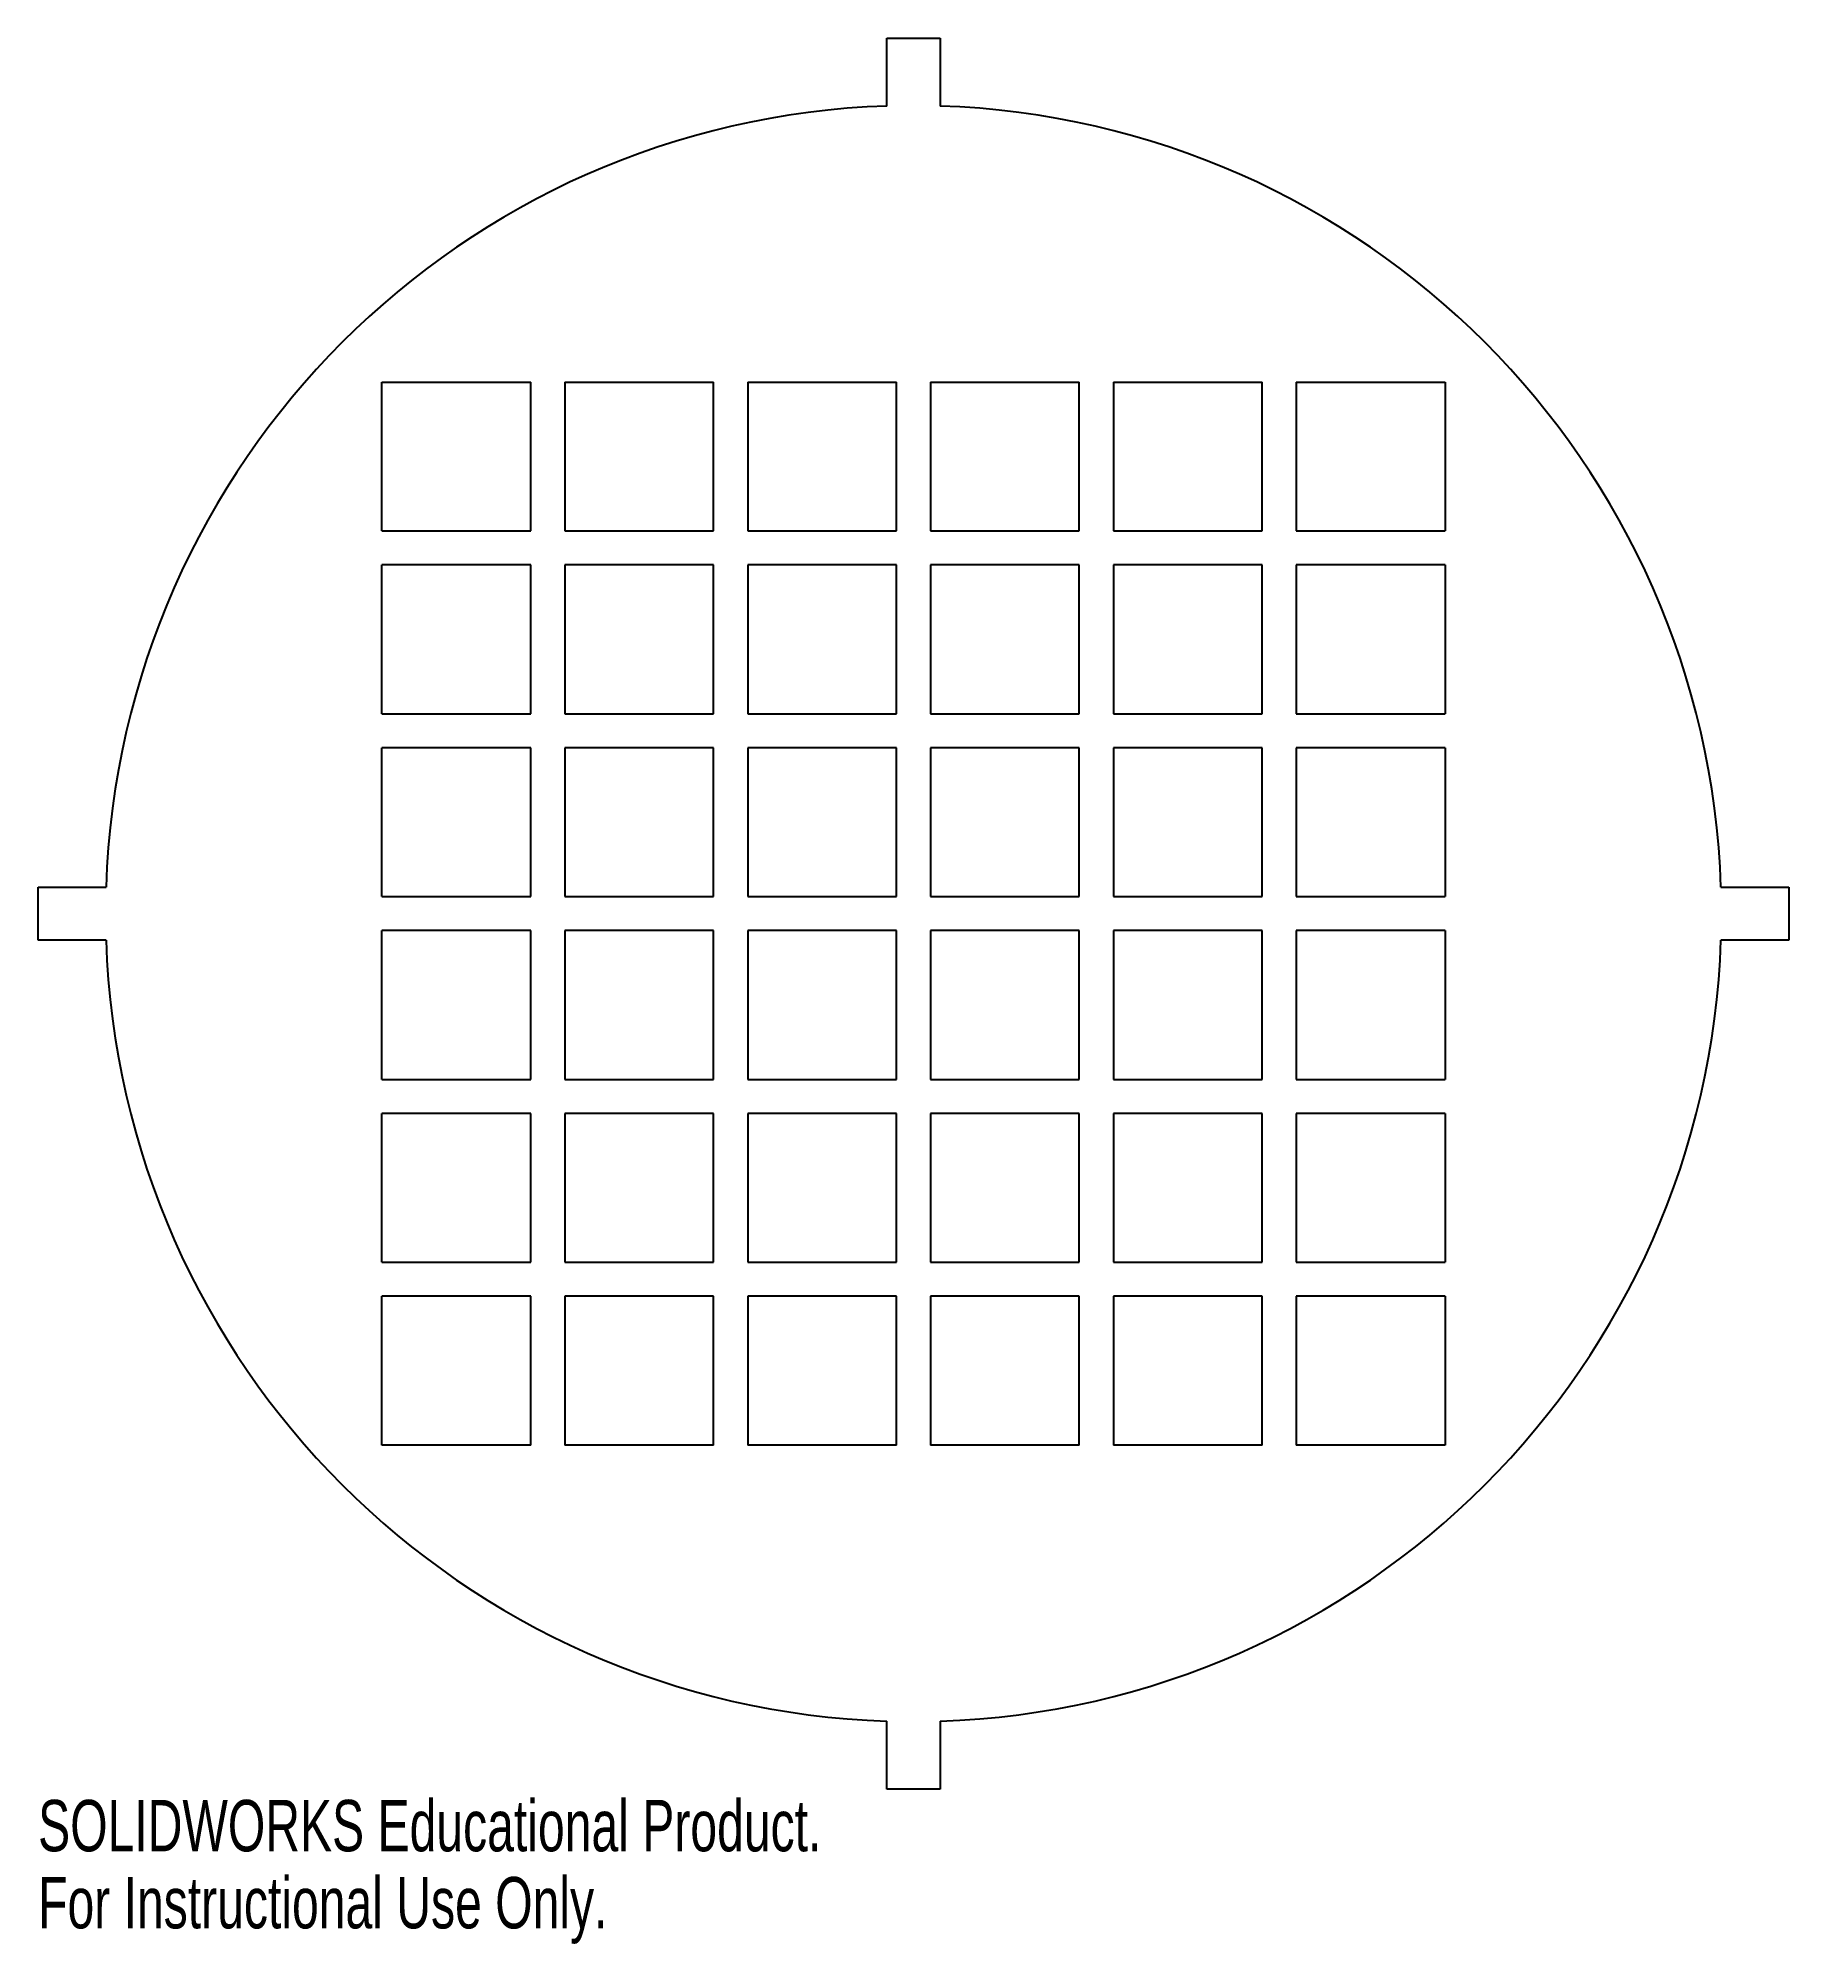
# Model space of a CAD drawing. Header units: millimetres. Extents: x -0.082 to 0.082, y -0.097 to 0.082.
import ezdxf

# ---------------------------------------------------------------- set-up
doc = ezdxf.new("R2010")
doc.units = ezdxf.units.MM
doc.styles.add('SLDTEXTSTYLE0', font='TXT', dxfattribs={"width": 0.7})

msp = doc.modelspace()

# ---------------------------------------------------------------- linework, layer by layer
at = {"color": 7, "linetype": 'Continuous', "lineweight": 25}
for p, q in [((-0.0025, 0.0759588704), (-0.0025, 0.08235)), ((-0.0025, 0.08235), (0.0025, 0.08235)), ((0.0025, 0.08235), (0.0025, 0.0759588704)), ((-0.05, 0.05), (-0.036, 0.05)), ((-0.05, 0.036), (-0.05, 0.05)), ((-0.036, 0.036), (-0.036, 0.05)), ((-0.0328, 0.05), (-0.0188, 0.05)), ((-0.0328, 0.05), (-0.0328, 0.036)), ((-0.0188, 0.036), (-0.0188, 0.05)), ((-0.0156, 0.05), (-0.0016, 0.05)), ((-0.0156, 0.05), (-0.0156, 0.036)), ((-0.0016, 0.036), (-0.0016, 0.05)), ((0.0016, 0.05), (0.0156, 0.05)), ((0.0016, 0.05), (0.0016, 0.036)), ((0.0156, 0.036), (0.0156, 0.05)), ((0.0188, 0.05), (0.0328, 0.05)), ((0.0188, 0.05), (0.0188, 0.036)), ((0.0328, 0.036), (0.0328, 0.05)), ((0.036, 0.05), (0.036, 0.036)), ((0.036, 0.05), (0.05, 0.05)), ((0.05, 0.05), (0.05, 0.036)), ((-0.05, 0.036), (-0.036, 0.036)), ((-0.0328, 0.036), (-0.0188, 0.036)), ((-0.0156, 0.036), (-0.0016, 0.036)), ((0.0016, 0.036), (0.0156, 0.036)), ((0.0188, 0.036), (0.0328, 0.036)), ((0.036, 0.036), (0.05, 0.036)), ((-0.036, 0.0328), (-0.05, 0.0328)), ((-0.05, 0.0188), (-0.05, 0.0328)), ((-0.036, 0.0188), (-0.036, 0.0328)), ((-0.0188, 0.0328), (-0.0328, 0.0328)), ((-0.0328, 0.0328), (-0.0328, 0.0188)), ((-0.0188, 0.0188), (-0.0188, 0.0328)), ((-0.0016, 0.0328), (-0.0156, 0.0328)), ((-0.0156, 0.0328), (-0.0156, 0.0188)), ((-0.0016, 0.0188), (-0.0016, 0.0328)), ((0.0156, 0.0328), (0.0016, 0.0328)), ((0.0016, 0.0328), (0.0016, 0.0188)), ((0.0156, 0.0188), (0.0156, 0.0328)), ((0.0328, 0.0328), (0.0188, 0.0328)), ((0.0188, 0.0328), (0.0188, 0.0188)), ((0.0328, 0.0188), (0.0328, 0.0328)), ((0.05, 0.0328), (0.036, 0.0328)), ((0.036, 0.0328), (0.036, 0.0188)), ((0.05, 0.0328), (0.05, 0.0188)), ((-0.05, 0.0188), (-0.036, 0.0188)), ((-0.0328, 0.0188), (-0.0188, 0.0188)), ((-0.0156, 0.0188), (-0.0016, 0.0188)), ((0.0016, 0.0188), (0.0156, 0.0188)), ((0.0188, 0.0188), (0.0328, 0.0188)), ((0.036, 0.0188), (0.05, 0.0188)), ((-0.036, 0.0156), (-0.05, 0.0156)), ((-0.05, 0.0016), (-0.05, 0.0156)), ((-0.036, 0.0016), (-0.036, 0.0156)), ((-0.0188, 0.0156), (-0.0328, 0.0156)), ((-0.0328, 0.0156), (-0.0328, 0.0016)), ((-0.0188, 0.0016), (-0.0188, 0.0156)), ((-0.0016, 0.0156), (-0.0156, 0.0156)), ((-0.0156, 0.0156), (-0.0156, 0.0016)), ((-0.0016, 0.0016), (-0.0016, 0.0156)), ((0.0156, 0.0156), (0.0016, 0.0156)), ((0.0016, 0.0156), (0.0016, 0.0016)), ((0.0156, 0.0016), (0.0156, 0.0156)), ((0.0328, 0.0156), (0.0188, 0.0156)), ((0.0188, 0.0156), (0.0188, 0.0016)), ((0.0328, 0.0016), (0.0328, 0.0156)), ((0.05, 0.0156), (0.036, 0.0156)), ((0.036, 0.0156), (0.036, 0.0016)), ((0.05, 0.0156), (0.05, 0.0016)), ((-0.08235, -0.0025), (-0.08235, 0.0025)), ((-0.08235, 0.0025), (-0.0759588704, 0.0025)), ((0.0759588704, 0.0025), (0.08235, 0.0025)), ((0.08235, 0.0025), (0.08235, -0.0025)), ((-0.05, 0.0016), (-0.036, 0.0016)), ((-0.0328, 0.0016), (-0.0188, 0.0016)), ((-0.0156, 0.0016), (-0.0016, 0.0016)), ((0.0016, 0.0016), (0.0156, 0.0016)), ((0.0188, 0.0016), (0.0328, 0.0016)), ((0.036, 0.0016), (0.05, 0.0016)), ((-0.036, -0.0016), (-0.05, -0.0016)), ((-0.05, -0.0156), (-0.05, -0.0016)), ((-0.036, -0.0156), (-0.036, -0.0016)), ((-0.0188, -0.0016), (-0.0328, -0.0016)), ((-0.0328, -0.0016), (-0.0328, -0.0156)), ((-0.0188, -0.0156), (-0.0188, -0.0016)), ((-0.0016, -0.0016), (-0.0156, -0.0016)), ((-0.0156, -0.0016), (-0.0156, -0.0156)), ((-0.0016, -0.0156), (-0.0016, -0.0016)), ((0.0156, -0.0016), (0.0016, -0.0016)), ((0.0016, -0.0016), (0.0016, -0.0156)), ((0.0156, -0.0156), (0.0156, -0.0016)), ((0.0328, -0.0016), (0.0188, -0.0016)), ((0.0188, -0.0016), (0.0188, -0.0156)), ((0.0328, -0.0156), (0.0328, -0.0016)), ((0.05, -0.0016), (0.036, -0.0016)), ((0.036, -0.0016), (0.036, -0.0156)), ((0.05, -0.0016), (0.05, -0.0156)), ((-0.0759588704, -0.0025), (-0.08235, -0.0025)), ((0.08235, -0.0025), (0.0759588704, -0.0025)), ((-0.05, -0.0156), (-0.036, -0.0156)), ((-0.0328, -0.0156), (-0.0188, -0.0156)), ((-0.0156, -0.0156), (-0.0016, -0.0156)), ((0.0016, -0.0156), (0.0156, -0.0156)), ((0.0188, -0.0156), (0.0328, -0.0156)), ((0.036, -0.0156), (0.05, -0.0156)), ((-0.036, -0.0188), (-0.05, -0.0188)), ((-0.05, -0.0328), (-0.05, -0.0188)), ((-0.036, -0.0328), (-0.036, -0.0188)), ((-0.0188, -0.0188), (-0.0328, -0.0188)), ((-0.0328, -0.0188), (-0.0328, -0.0328)), ((-0.0188, -0.0328), (-0.0188, -0.0188)), ((-0.0016, -0.0188), (-0.0156, -0.0188)), ((-0.0156, -0.0188), (-0.0156, -0.0328)), ((-0.0016, -0.0328), (-0.0016, -0.0188)), ((0.0156, -0.0188), (0.0016, -0.0188)), ((0.0016, -0.0188), (0.0016, -0.0328)), ((0.0156, -0.0328), (0.0156, -0.0188)), ((0.0328, -0.0188), (0.0188, -0.0188)), ((0.0188, -0.0188), (0.0188, -0.0328)), ((0.0328, -0.0328), (0.0328, -0.0188)), ((0.05, -0.0188), (0.036, -0.0188)), ((0.036, -0.0188), (0.036, -0.0328)), ((0.05, -0.0188), (0.05, -0.0328)), ((-0.05, -0.0328), (-0.036, -0.0328)), ((-0.0328, -0.0328), (-0.0188, -0.0328)), ((-0.0156, -0.0328), (-0.0016, -0.0328)), ((0.0016, -0.0328), (0.0156, -0.0328)), ((0.0188, -0.0328), (0.0328, -0.0328)), ((0.036, -0.0328), (0.05, -0.0328)), ((-0.036, -0.036), (-0.05, -0.036)), ((-0.05, -0.05), (-0.05, -0.036)), ((-0.036, -0.05), (-0.036, -0.036)), ((-0.0188, -0.036), (-0.0328, -0.036)), ((-0.0328, -0.036), (-0.0328, -0.05)), ((-0.0188, -0.05), (-0.0188, -0.036)), ((-0.0016, -0.036), (-0.0156, -0.036)), ((-0.0156, -0.036), (-0.0156, -0.05)), ((-0.0016, -0.05), (-0.0016, -0.036)), ((0.0156, -0.036), (0.0016, -0.036)), ((0.0016, -0.036), (0.0016, -0.05)), ((0.0156, -0.05), (0.0156, -0.036)), ((0.0328, -0.036), (0.0188, -0.036)), ((0.0188, -0.036), (0.0188, -0.05)), ((0.0328, -0.05), (0.0328, -0.036)), ((0.05, -0.036), (0.036, -0.036)), ((0.036, -0.036), (0.036, -0.05)), ((0.05, -0.036), (0.05, -0.05)), ((-0.036, -0.05), (-0.05, -0.05)), ((-0.0188, -0.05), (-0.0328, -0.05)), ((-0.0016, -0.05), (-0.0156, -0.05)), ((0.0156, -0.05), (0.0016, -0.05)), ((0.0328, -0.05), (0.0188, -0.05)), ((0.05, -0.05), (0.036, -0.05)), ((-0.0025, -0.08235), (-0.0025, -0.0759588704)), ((0.0025, -0.0759588704), (0.0025, -0.08235)), ((0.0025, -0.08235), (-0.0025, -0.08235))]:
    msp.add_line(p, q, dxfattribs=at)
for start, end in [(91.8850696544, 178.1149303456), (1.8850696544, 88.1149303456), (181.8850696544, 268.1149303456), (271.8850696544, 358.1149303456)]:
    msp.add_arc((0, 0), 0.076, start, end, dxfattribs=at)

# ---------------------------------------------------------------- texts
at = {"color": 7, "linetype": 'Continuous', "char_height": 0.00483362, "attachment_point": 1, "style": 'SLDTEXTSTYLE0'}
for s, insert in [('SOLIDWORKS Educational Product.', (-0.08235, -0.0833695664)), ('For Instructional Use Only.', (-0.08235, -0.0906199964))]:
    msp.add_mtext(s, dxfattribs=dict(at, insert=insert))

doc.saveas('drawing.dxf')
